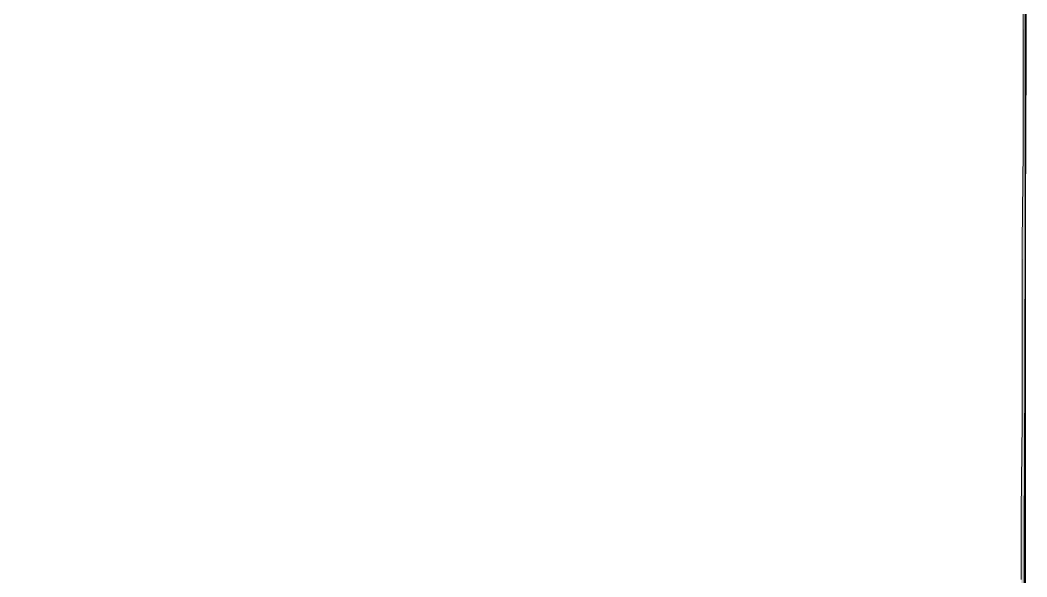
# Model space of a CAD drawing. Header units: millimetres. Extents: x -376000 to 292178, y -193032 to 188048.
# Drawn here: x -165250.4 to -165057.8, y -158868.9 to -158762.5 of the extents above; entities that cross this region are included whole.
import ezdxf

# ---------------------------------------------------------------- set-up
doc = ezdxf.new("R2010")
doc.units = ezdxf.units.MM
doc.layers.add('02_0.25', color=1, linetype='Continuous', lineweight=25, true_color=0xff0000)
doc.layers.add('04_0.10', color=7, linetype='Continuous', lineweight=9, true_color=0x0099ff)
doc.layers.add('_平面図（新設） (2D)', color=7, linetype='Continuous', lineweight=5)

# ---------------------------------------------------------------- blocks, each defined once
blk = doc.blocks.new('グループ-683')
at = {"color": 255, "linetype": 'Continuous'}
blk.add_wipeout([(-165251.62, -158682.77), (-165206.76, -158673.28), (-165170.8, -158671.16), (-165058, -158671.16), (-165059.24, -158955.81), (-165174.15, -158954.93), (-165182.96, -158951.05), (-165221.57, -158928.85), (-165251.35, -158909.28), (-165268.8, -158896.76), (-165276.03, -158870.5), (-165286.25, -158822.91), (-165294, -158769.87), (-165296.82, -158737.61), (-165297.71, -158715.75), (-165296.29, -158702.89), (-165292.95, -158696.01), (-165285.54, -158689.84), (-165277.26, -158687.38), (-165253.46, -158683.15), (-165252.23, -158682.97)], dxfattribs=at).dxf.layer = '04_0.10'
at = {"layer": '04_0.10', "color": 251, "lineweight": 5}
for p, q in [((-165058.53, -158765.46), (-165058.53, -158759.46)), ((-165058, -158765.46), (-165058, -158759.46)), ((-165058.53, -158765.98), (-165058.53, -158765.46)), ((-165058.53, -158767.4), (-165058.53, -158765.98)), ((-165058, -158766.87), (-165058, -158765.46)), ((-165058.53, -158767.75), (-165058.53, -158767.4)), ((-165058.53, -158771.98), (-165058.53, -158767.75)), ((-165058, -158767.75), (-165058, -158766.87)), ((-165058, -158771.98), (-165058, -158767.75)), ((-165058.53, -158775.33), (-165058.53, -158771.98)), ((-165058, -158775.33), (-165058, -158771.98)), ((-165058.53, -158783.61), (-165058.53, -158775.33)), ((-165058, -158783.61), (-165058, -158775.33)), ((-165058.53, -158784.49), (-165058.53, -158783.61)), ((-165058.53, -158784.49), (-165058.53, -158783.61)), ((-165058.53, -158784.49), (-165058.53, -158783.61)), ((-165058, -158785.73), (-165058, -158783.61)), ((-165058.53, -158785.55), (-165058.53, -158784.49)), ((-165058.53, -158786.43), (-165058.53, -158785.55)), ((-165058.53, -158786.43), (-165058.53, -158785.55)), ((-165058, -158786.61), (-165058, -158785.73)), ((-165058.53, -158787.49), (-165058.71, -158804.94)), ((-165058.53, -158786.61), (-165058.53, -158786.43)), ((-165058.53, -158786.61), (-165058.53, -158786.43)), ((-165058.53, -158786.61), (-165058.53, -158786.43)), ((-165058.53, -158786.61), (-165058.53, -158787.49)), ((-165058.53, -158786.61), (-165058.53, -158787.49)), ((-165058.53, -158786.61), (-165058.53, -158787.49)), ((-165058, -158787.49), (-165058.18, -158804.94)), ((-165058, -158787.49), (-165058, -158786.61)), ((-165058, -158787.49), (-165058, -158786.61)), ((-165058.71, -158805.47), (-165058.71, -158804.94)), ((-165058.71, -158805.47), (-165058.71, -158804.94)), ((-165058.71, -158805.47), (-165058.71, -158804.94)), ((-165058.18, -158805.82), (-165058.18, -158804.94)), ((-165058.18, -158805.82), (-165058.18, -158804.94)), ((-165058.18, -158805.82), (-165058.18, -158804.94)), ((-165058.71, -158805.47), (-165058.71, -158837.55)), ((-165058.18, -158805.82), (-165058.18, -158806.17)), ((-165058.18, -158805.82), (-165058.18, -158806.17)), ((-165058.18, -158805.82), (-165058.18, -158806.17)), ((-165058.18, -158806.17), (-165058.18, -158807.05)), ((-165058.18, -158806.17), (-165058.18, -158807.05)), ((-165058.18, -158806.17), (-165058.18, -158807.05)), ((-165058.18, -158807.05), (-165058.18, -158837.72)), ((-165058.71, -158838.43), (-165058.71, -158837.55)), ((-165058.18, -158838.43), (-165058.18, -158837.72)), ((-165058.89, -158856.23), (-165058.71, -158839.48)), ((-165058.71, -158838.6), (-165058.71, -158838.43)), ((-165058.71, -158839.48), (-165058.71, -158838.6)), ((-165058.36, -158856.23), (-165058.18, -158839.31)), ((-165058.18, -158839.31), (-165058.18, -158838.43)), ((-165058.89, -158859.4), (-165058.89, -158856.23)), ((-165058.36, -158859.4), (-165058.36, -158856.23)), ((-165058.89, -158867.33), (-165058.89, -158859.4)), ((-165058.36, -158867.33), (-165058.36, -158859.4)), ((-165058.89, -158867.51), (-165058.89, -158867.33)), ((-165058.89, -158867.51), (-165058.89, -158867.33)), ((-165058.89, -158868.39), (-165058.89, -158867.51)), ((-165058.89, -158868.57), (-165058.89, -158868.39)), ((-165058.89, -158868.57), (-165058.89, -158868.39)), ((-165058.89, -158869.45), (-165058.89, -158868.57)), ((-165058.36, -158867.68), (-165058.36, -158867.33)), ((-165058.36, -158868.39), (-165058.36, -158867.68)), ((-165058.36, -158869.27), (-165058.36, -158868.39))]:
    blk.add_line(p, q, dxfattribs=at)
at = {"layer": '04_0.10', "color": 251, "lineweight": 5, "flags": 128}
for points in [[(-165058.18, -158804.94), (-165058, -158787.49), (-165057.83, -158723.51)], [(-165058.36, -158870.24), (-165058.18, -158804.94)]]:
    blk.add_lwpolyline(points, dxfattribs=at)
blk = doc.blocks.new('平面図（新設） (2D)')
at = {"layer": '02_0.25', "linetype": 'Continuous', "lineweight": 0}
blk.add_hatch(color=255, dxfattribs=at).paths.add_polyline_path([(-168333.18, -158957.051), (-168033.18, -158957.051), (-168033.18, -158507.051), (-165058.18, -158507.051), (-165058.18, -161307.051), (-171803.909, -161307.051), (-171803.909, -158507.051), (-168333.18, -158507.051)])
at = {"layer": '04_0.10', "linetype": 'Continuous', "lineweight": 0, "true_color": 0xbbbbbb}
blk.add_hatch(color=9, dxfattribs=at).paths.add_polyline_path([(-168033.18, -158957.051), (-168333.18, -158957.051), (-168333.18, -158507.051), (-171803.909, -158507.051), (-171803.909, -159007.051), (-165058.18, -159007.051), (-165058.18, -158507.051), (-168033.18, -158507.051)])
at = {"layer": '02_0.25', "color": 251, "flags": 128}
blk.add_lwpolyline([(-168333.18, -158957.051), (-168033.18, -158957.051), (-168033.18, -158507.051), (-165058.18, -158507.051), (-165058.18, -161307.051), (-171803.909, -161307.051), (-171803.909, -158507.051), (-168333.18, -158507.051)], close=True, dxfattribs=at)
at = {"layer": '04_0.10', "color": 251, "flags": 128}
blk.add_lwpolyline([(-168033.18, -158957.051), (-168333.18, -158957.051), (-168333.18, -158507.051), (-171803.909, -158507.051), (-171803.909, -159007.051), (-165058.18, -159007.051), (-165058.18, -158507.051), (-168033.18, -158507.051)], close=True, dxfattribs=at)
at = {"layer": '04_0.10', "color": 7}
blk.add_blockref('グループ-683', (0, 0), dxfattribs=at)

msp = doc.modelspace()

# ---------------------------------------------------------------- block references
at = {"layer": '_平面図（新設） (2D)'}
msp.add_blockref('平面図（新設） (2D)', (0, 0), dxfattribs=at)

doc.saveas('drawing.dxf')
